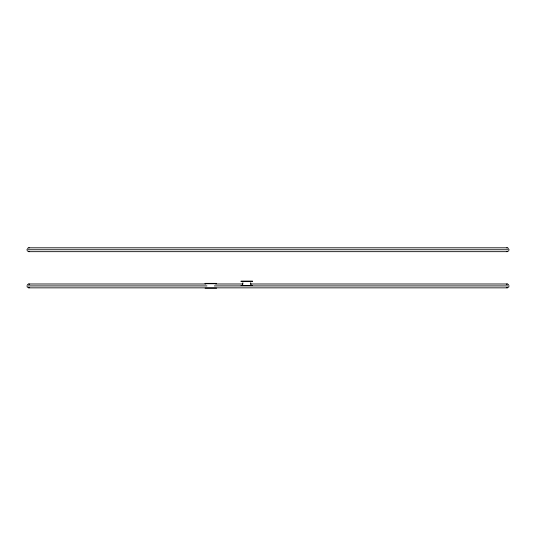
<?xml version="1.0" encoding="UTF-8"?>
<svg xmlns="http://www.w3.org/2000/svg" width="536" height="536" viewBox="0 0 536 536"><rect width="100%" height="100%" fill="white"/><g stroke="black" fill="none" stroke-linecap="round" stroke-linejoin="round"><path stroke-width="0.8" d="M250.687 282.72L250.955 284.757M242.627 284.757L242.895 282.72M508.939 250.701L507.27 251.665L28.73 251.665L27.061 250.701M508.939 286.881L507.27 287.845L28.73 287.845L27.061 286.881M27.363 248.376L28.73 247.806L507.27 247.806L508.637 248.376M27.363 284.556L28.73 283.986L205.817 283.986M29.694 287.591L28.73 287.845M506.306 284.248L507.27 283.986L508.637 284.556M28.73 251.665L29.232 251.598M506.768 247.873L507.27 247.806M26.8 249.736L509.2 249.736M241.006 281.092L252.583 281.092M241.006 281.454L252.583 281.454M205.067 283.37L216.645 283.37M205.067 283.732L216.645 283.732M215.593 283.986L242.882 283.986M250.406 283.986L507.27 283.986M241.006 285.554L252.583 285.554M26.8 285.916L206.95 285.916M214.346 285.916L509.2 285.916M205.067 288.194L216.645 288.194M506.768 251.598L507.27 251.665M507.27 287.845L506.306 287.591M28.73 247.806L29.232 247.873M28.73 283.986L29.694 284.248"/></g></svg>
